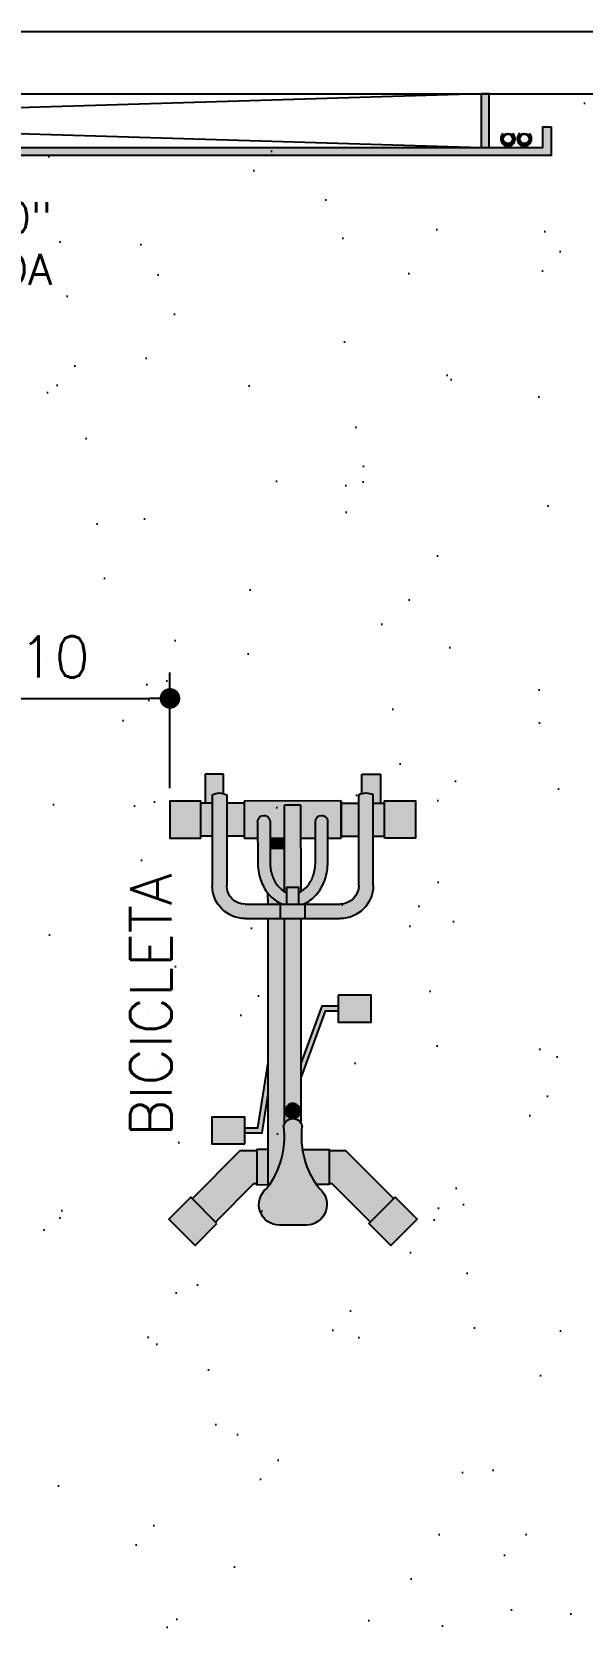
# Model space of a CAD drawing. Header units: inches. Extents: x -55 to 600, y -103 to 167.
# Drawn here: x 198.465 to 199.798, y -5.096 to -1.233 of the extents above; entities that cross this region are included whole.
import ezdxf

# ---------------------------------------------------------------- set-up
doc = ezdxf.new("R2010")
doc.units = ezdxf.units.IN
doc.header["$MEASUREMENT"] = 0
doc.set_wipeout_variables(frame=1)
for name, color, linetype in [('AI-Cotas', 12, 'Continuous'), ('AI-Hatch mob', 254, 'Continuous'), ('AI-Hatch piso', 252, 'Continuous'), ('AI-Mob', 2, 'Continuous'), ('AI-Pen 05', 5, 'Continuous'), ('AI-Piso', 1, 'Continuous'), ('AI-Produção', 1, 'Continuous'), ('AI-Texto acabamento', 1, 'Continuous')]:
    doc.layers.add(name, color=color, linetype=linetype)
doc.styles.add('RS100', font='romans.shx', dxfattribs={"height": 0.2})
doc.styles.add('RS50', font='romans.shx', dxfattribs={"height": 0.1})
doc.dimstyles.new('Cota 50', dxfattribs={"dimscale": 0.05, "dimtxt": 0.1, "dimasz": 1, "dimexe": 1.25, "dimexo": 0.625, "dimgap": 1, "dimtad": 1, "dimzin": 4, "dimdsep": 46, "dimtxsty": 'RS50', "dimblk": 'DOT', "dimcen": 0.1, "dimclrd": 12, "dimclre": 12, "dimclrt": 2, "dimadec": 0, "dimazin": 0, "dimtfac": 1, "dimtix": 1, "dimtmove": 0, "dimatfit": 3, "dimldrblk": 'DOT', "dimfxl": 1.25, "dimarcsym": 0})

# ---------------------------------------------------------------- blocks, each defined once
blk = doc.blocks.new('LÂMPADA T5-CORTE')
for p, q in [((-0.0045, 0), (-0.0045, -0.003)), ((-0.0045, 0), (-0.0045, -0.003)), ((0, 0), (0, -0.003)), ((0, 0), (0, -0.003)), ((-0.0153, -0.0317), (-0.0164, -0.0328)), ((-0.0155, -0.0337), (-0.0164, -0.0328)), ((-0.0144, -0.0326), (-0.0155, -0.0337)), ((-0.0096, -0.003), (-0.0096, -0.0047)), ((-0.0022, -0.003), (-0.0096, -0.003)), ((-0.0084, -0.0043), (-0.0084, -0.0055)), ((-0.0022, -0.0043), (-0.0084, -0.0043)), ((-0.0022, -0.003), (0.0052, -0.003)), ((-0.0022, -0.0043), (0.004, -0.0043)), ((0.004, -0.0043), (0.004, -0.0055)), ((0.0052, -0.003), (0.0052, -0.0047)), ((0.01, -0.0326), (0.0111, -0.0337)), ((0.0109, -0.0317), (0.0121, -0.0328)), ((0.0111, -0.0337), (0.0121, -0.0328))]:
    blk.add_line(p, q)
at = {"color": 253}
for p, q in [((0.0356, 0), (0.0356, -0.003)), ((0.0356, 0), (0.0356, -0.003)), ((0.0401, 0), (0.0401, -0.003)), ((0.0401, 0), (0.0401, -0.003)), ((0.0248, -0.0317), (0.0237, -0.0328)), ((0.0246, -0.0337), (0.0237, -0.0328)), ((0.0257, -0.0326), (0.0246, -0.0337)), ((0.0305, -0.003), (0.0305, -0.0047)), ((0.0379, -0.003), (0.0305, -0.003)), ((0.0317, -0.0043), (0.0317, -0.0055)), ((0.0379, -0.0043), (0.0317, -0.0043)), ((0.0379, -0.003), (0.0453, -0.003)), ((0.0379, -0.0043), (0.0441, -0.0043)), ((0.0441, -0.0043), (0.0441, -0.0055)), ((0.0453, -0.003), (0.0453, -0.0047)), ((0.0501, -0.0326), (0.0512, -0.0337)), ((0.051, -0.0317), (0.0521, -0.0328)), ((0.0512, -0.0337), (0.0521, -0.0328))]:
    blk.add_line(p, q, dxfattribs=at)
at = {"extrusion": (0, 0, -1)}
for radius in [0.0136, 0.0124, 0.0113]:
    blk.add_circle((0.0022, -0.0204), radius, dxfattribs=at)
at = {"color": 253, "extrusion": (0, 0, -1)}
for radius in [0.0136, 0.0124, 0.0113]:
    blk.add_circle((-0.0379, -0.0204), radius, dxfattribs=at)
at = {"extrusion": (0, 0, -1)}
for radius, start, end in [(0.0173, 319.096, 64.6642), (0.0161, 319.096, 67.4235), (0.0161, 112.5765, 220.904), (0.0173, 115.3358, 220.904)]:
    blk.add_arc((0.0022, -0.0204), radius, start, end, dxfattribs=at)
for centre, radius, start, end in [((-0.0153, -0.0317), 0.00124, 315, 40.904), ((-0.0022, 0.0032), 0.00834, 243.2214, 296.7786), ((0.0109, -0.0317), 0.00124, 139.096, 225)]:
    blk.add_arc(centre, radius, start, end)
at = {"color": 253, "extrusion": (0, 0, -1)}
for radius, start, end in [(0.0173, 319.096, 64.6642), (0.0161, 319.096, 67.4235), (0.0161, 112.5765, 220.904), (0.0173, 115.3358, 220.904)]:
    blk.add_arc((-0.0379, -0.0204), radius, start, end, dxfattribs=at)
at = {"color": 253}
for centre, radius, start, end in [((0.0248, -0.0317), 0.00124, 315, 40.904), ((0.0379, 0.0032), 0.00834, 243.2214, 296.7786), ((0.051, -0.0317), 0.00124, 139.096, 225)]:
    blk.add_arc(centre, radius, start, end, dxfattribs=at)
blk = doc.blocks.new('*U95')
blk.add_lwpolyline([(0.02, 0), (4.322, 0), (4.322, 0.13), (0.02, 0.13)], close=True)
at = {"layer": 'AI-Produção'}
blk.add_blockref('LÂMPADA T5-CORTE', (4.3892, 0.13), dxfattribs=at)
blk.add_wipeout([(0.02, 0), (4.322, 0), (4.322, 0.13), (0.02, 0.13)])
at = {"layer": 'AI-Hatch mob', "true_color": 0xd3bf96}
h = blk.add_hatch(color=9, dxfattribs=at)
h.paths.add_polyline_path([(0.02, 0.13), (0, 0.13), (0, 0), (0.02, 0)])
h.paths.add_polyline_path([(4.492, 0.08), (4.492, 0.15), (-0.15, 0.15), (-0.15, 0.08), (-0.13, 0.08), (-0.13, 0.13), (4.472, 0.13), (4.472, 0.08)])
h.paths.add_polyline_path([(4.322, 0.13), (4.342, 0.13), (4.342, 0), (4.322, 0)])
blk.add_lwpolyline([(4.492, 0.08), (4.492, 0.15), (-0.15, 0.15), (-0.15, 0.08), (-0.13, 0.08), (-0.13, 0.13), (4.472, 0.13), (4.472, 0.08), (4.492, 0.08)])
blk.add_lwpolyline([(4.322, 0.13), (4.342, 0.13), (4.342, 0), (4.322, 0)], close=True)
at = {"layer": 'AI-Produção'}
for p, q in [((0.02, 0), (4.322, 0.13)), ((4.322, 0), (0.02, 0.13))]:
    blk.add_line(p, q, dxfattribs=at)
blk = doc.blocks.new('sc2000')
at = {"layer": 'AI-Hatch mob', "ltscale": 3}
h = blk.add_hatch(color=31, dxfattribs=at)
h.paths.add_polyline_path([(-52.0181, 58.205), (-52.0831, 58.205), (-52.0831, 58.125), (-52.0181, 58.125)])
h.paths.add_polyline_path([(-52.313, 57.8984), (-52.378, 57.8984), (-52.378, 57.8184), (-52.313, 57.8184)])
h.paths.add_polyline_path([(-52.5607, 58.3157), (-52.6243, 58.2521), (-52.5713, 58.1991), (-52.5076, 58.2627)])
h.paths.add_polyline_path([(-52.5713, 57.8309), (-52.6243, 57.7779), (-52.5607, 57.7143), (-52.5076, 57.7673)])
h.paths.add_polyline_path([(-51.547, 57.7925), (-51.637, 57.7925), (-51.637, 57.7175), (-51.547, 57.7175)])
h.paths.add_polyline_path([(-51.547, 58.1325), (-51.637, 58.1325), (-51.637, 58.1), (-51.597, 58.1, -0.414214), (-51.582, 58.085, -0.414214), (-51.597, 58.07), (-51.637, 58.07), (-51.637, 58.035), (-51.557, 58.035), (-51.557, 57.995), (-51.637, 57.995), (-51.637, 57.96), (-51.597, 57.96, -0.414214), (-51.582, 57.945, -0.414214), (-51.597, 57.93), (-51.637, 57.93), (-51.637, 57.8975), (-51.547, 57.8975)])
h.paths.add_polyline_path([(-51.547, 58.3125), (-51.637, 58.3125), (-51.637, 58.2375), (-51.547, 58.2375)])
h.paths.add_polyline_path([(-51.482, 58.2275), (-51.552, 58.2275), (-51.552, 58.21), (-51.532, 58.21, -0.199474), (-51.5289, 58.1825), (-51.482, 58.1825)])
h.paths.add_polyline_path([(-51.482, 57.8475), (-51.5289, 57.8475, -0.199474), (-51.532, 57.82), (-51.552, 57.82), (-51.552, 57.8025), (-51.482, 57.8025)])
h = blk.add_hatch(color=254, dxfattribs=at)
h.paths.add_polyline_path([(-51.832, 57.985), (-51.832, 57.995), (-52.3286, 57.995, -0.087444), (-52.3361, 57.9923, 0.185248), (-52.4812, 57.955), (-51.832, 57.955)])
h.paths.add_polyline_path([(-51.832, 58.035), (-52.3286, 58.035, -0.269405), (-52.317, 58.015, -0.988484), (-52.2803, 58.0146, -0.99869), (-52.317, 58.0145, -0.263904), (-52.3286, 57.995), (-51.832, 57.995)])
h.paths.add_polyline_path([(-51.757, 58.03), (-51.797, 58.03), (-51.797, 58), (-51.757, 58)])
h.paths.add_polyline_path([(-51.557, 58.035), (-51.7663, 58.035, 0.011671), (-51.7677, 58.0326, 0.018802), (-51.7689, 58.03), (-51.757, 58.03), (-51.757, 58), (-51.7689, 58, 0.018802), (-51.7677, 57.9974, 0.011671), (-51.7663, 57.995), (-51.557, 57.995)])
h.paths.add_polyline_path([(-51.797, 58.13, -0.414214), (-51.752, 58.175), (-51.532, 58.175, 0.258865), (-51.532, 58.21), (-51.752, 58.21, 0.414214), (-51.832, 58.13), (-51.832, 58.045), (-51.797, 58.045)])
h.paths.add_polyline_path([(-51.797, 57.985), (-51.832, 57.985), (-51.832, 57.9, 0.414214), (-51.752, 57.82), (-51.532, 57.82, 0.258865), (-51.532, 57.855), (-51.752, 57.855, -0.414214), (-51.797, 57.9)])
h.paths.add_polyline_path([(-52.3945, 57.8875), (-52.3945, 57.9275), (-52.4745, 57.9275), (-52.4745, 57.9206), (-52.5677, 57.8274), (-52.5112, 57.7708)])
h.paths.add_polyline_path([(-52.5112, 58.2592), (-52.5677, 58.2026), (-52.4745, 58.1094), (-52.4745, 58.1025), (-52.3945, 58.1025), (-52.3945, 58.1425)])
h = blk.add_hatch(color=254, dxfattribs=at)
h.paths.add_polyline_path([(-52.392, 58.1025), (-52.477, 58.1025), (-52.477, 58.0721, 0.110511), (-52.392, 58.0388)])
h.paths.add_polyline_path([(-52.392, 57.955), (-52.477, 57.955), (-52.477, 57.9275), (-52.392, 57.9275)])
h.paths.add_polyline_path([(-52.1807, 57.955), (-52.2579, 57.955), (-52.3515, 57.9403), (-52.3515, 57.8984), (-52.3395, 57.8984), (-52.3395, 57.93)])
h.paths.add_polyline_path([(-52.0446, 58.085), (-52.0446, 58.125), (-52.0566, 58.125), (-52.0566, 58.0934), (-52.2154, 58.035), (-52.1807, 58.035)])
h.paths.add_polyline_path([(-51.582, 58.085, 0.414214), (-51.597, 58.1), (-51.6947, 58.1, 0.079466), (-51.7368, 58.0933, 0.088475), (-51.7706, 58.0751, 0.105141), (-51.7943, 58.0465, 0.023896), (-51.797, 58.0406), (-51.797, 58.03), (-51.7689, 58.03, -0.018802), (-51.7677, 58.0326, -0.105141), (-51.7519, 58.0516, -0.088475), (-51.7275, 58.0648, -0.079466), (-51.6947, 58.07), (-51.597, 58.07, 0.414214)])
h.paths.add_polyline_path([(-51.797, 58.045), (-51.832, 58.045), (-51.832, 57.985), (-51.797, 57.985)])
h.paths.add_polyline_path([(-51.552, 58.175), (-51.632, 58.175), (-51.632, 58.1325), (-51.552, 58.1325)])
h.paths.add_polyline_path([(-51.552, 58.2375), (-51.632, 58.2375), (-51.632, 58.21), (-51.552, 58.21)])
h.paths.add_polyline_path([(-51.552, 57.8975), (-51.632, 57.8975), (-51.632, 57.855), (-51.552, 57.855)])
h.paths.add_polyline_path([(-51.552, 57.82), (-51.632, 57.82), (-51.632, 57.7925), (-51.552, 57.7925)])
for color, points in [(31, [(-52.3361, 58.0377, -0.192811), (-52.4861, 58.0786, 0.71015), (-52.5752, 58.0475), (-52.5752, 57.9825, 0.71015), (-52.4861, 57.9514, -0.192811), (-52.3361, 57.9923, 0.359647), (-52.317, 58.0145, -0.006447), (-52.317, 58.015, 0.365458)]), (254, [(-52.317, 58.015, -0.005136), (-52.317, 58.0145, 0.99869), (-52.2803, 58.0146, 0.988484)]), (254, [(-51.597, 57.96), (-51.6947, 57.96, -0.079466), (-51.7275, 57.9652, -0.088475), (-51.7519, 57.9784, -0.105141), (-51.7677, 57.9974, -0.018802), (-51.7689, 58), (-51.797, 58), (-51.797, 57.9894, 0.023896), (-51.7943, 57.9835, 0.105141), (-51.7706, 57.9549, 0.088475), (-51.7368, 57.9367, 0.079466), (-51.6947, 57.93), (-51.597, 57.93, 0.414214), (-51.582, 57.945, 0.414214)]), (254, [(-51.637, 57.995), (-51.6617, 57.995), (-51.6617, 57.96), (-51.637, 57.96)])]:
    blk.add_hatch(color=color, dxfattribs=at).paths.add_polyline_path(points)
h = blk.add_hatch(color=254, dxfattribs=at)
h.paths.add_polyline_path([(-51.7943, 57.9835, -0.023896), (-51.797, 57.9894), (-51.797, 57.985), (-51.797, 57.955), (-51.7707, 57.955, -0.104668)])
h.paths.add_polyline_path([(-51.6617, 57.995), (-51.7663, 57.995, 0.093356), (-51.7519, 57.9784, 0.088475), (-51.7275, 57.9652, 0.079466), (-51.6947, 57.96), (-51.6617, 57.96)])
at = {"color": 0}
for p, q in [((-51.752, 58.21), (-51.532, 58.21)), ((-51.632, 58.21), (-51.632, 58.2375)), ((-51.552, 58.21), (-51.552, 58.2375)), ((-51.482, 58.2275), (-51.552, 58.2275)), ((-51.482, 58.1825), (-51.482, 58.2275)), ((-51.752, 58.175), (-51.532, 58.175)), ((-51.632, 58.1325), (-51.632, 58.175)), ((-51.552, 58.1325), (-51.552, 58.175)), ((-51.5289, 58.1825), (-51.482, 58.1825)), ((-51.637, 58.1325), (-51.547, 58.1325)), ((-51.547, 58.1325), (-51.637, 58.1325)), ((-51.637, 58.1), (-51.637, 58.1325)), ((-51.547, 58.1325), (-51.547, 57.8975)), ((-51.832, 58.045), (-51.832, 58.13)), ((-51.797, 58.045), (-51.797, 58.13)), ((-51.637, 58.035), (-51.637, 58.07)), ((-52.3286, 58.035), (-51.832, 58.035)), ((-51.832, 58.045), (-51.797, 58.045)), ((-51.832, 57.985), (-51.832, 58.045)), ((-51.797, 57.985), (-51.797, 58.045)), ((-51.7663, 58.035), (-51.557, 58.035)), ((-51.557, 58.035), (-51.557, 57.995)), ((-52.3286, 57.995), (-51.832, 57.995)), ((-51.832, 57.985), (-51.797, 57.985)), ((-51.832, 57.9), (-51.832, 57.985)), ((-51.797, 57.9), (-51.797, 57.985)), ((-51.7663, 57.995), (-51.557, 57.995)), ((-51.6617, 57.995), (-51.6617, 57.96)), ((-51.637, 57.96), (-51.637, 57.995)), ((-52.4812, 57.955), (-51.832, 57.955)), ((-51.797, 57.955), (-51.7707, 57.955)), ((-51.637, 57.8975), (-51.637, 57.93)), ((-51.547, 57.8975), (-51.637, 57.8975)), ((-51.632, 57.8975), (-51.632, 57.855)), ((-51.552, 57.8975), (-51.552, 57.855)), ((-51.532, 57.855), (-51.752, 57.855)), ((-51.5289, 57.8475), (-51.482, 57.8475)), ((-51.482, 57.8475), (-51.482, 57.8025)), ((-51.532, 57.82), (-51.752, 57.82)), ((-51.632, 57.82), (-51.632, 57.7925)), ((-51.552, 57.82), (-51.552, 57.7925)), ((-51.482, 57.8025), (-51.552, 57.8025))]:
    blk.add_line(p, q, dxfattribs=at)
for points in [[(-52.5713, 58.1991), (-52.5076, 58.2627), (-52.5607, 58.3157), (-52.6243, 58.2521)], [(-51.637, 58.2375), (-51.547, 58.2375), (-51.547, 58.3125), (-51.637, 58.3125)], [(-52.0181, 58.125), (-52.0831, 58.125), (-52.0831, 58.205), (-52.0181, 58.205)], [(-51.797, 58.03), (-51.757, 58.03), (-51.757, 58), (-51.797, 58)], [(-52.378, 57.8984), (-52.313, 57.8984), (-52.313, 57.8184), (-52.378, 57.8184)], [(-52.5713, 57.8309), (-52.5076, 57.7673), (-52.5607, 57.7143), (-52.6243, 57.7779)], [(-51.637, 57.7925), (-51.547, 57.7925), (-51.547, 57.7175), (-51.637, 57.7175)]]:
    blk.add_lwpolyline(points, close=True, dxfattribs=at)
for points in [[(-52.3945, 58.1025), (-52.3945, 58.1425), (-52.5112, 58.2592)], [(-52.4745, 58.1025), (-52.4745, 58.1094), (-52.5677, 58.2026)], [(-52.392, 58.0388), (-52.392, 58.1025), (-52.477, 58.1025), (-52.477, 58.0721)], [(-52.0566, 58.125), (-52.0566, 58.0934), (-52.2154, 58.035)], [(-52.0446, 58.125), (-52.0446, 58.085), (-52.1807, 58.035)], [(-52.5752, 58.0475), (-52.5752, 57.9825)], [(-52.392, 57.955), (-52.392, 57.9275), (-52.477, 57.9275), (-52.477, 57.955)], [(-52.3515, 57.8984), (-52.3515, 57.9403), (-52.2579, 57.955)], [(-52.3395, 57.8984), (-52.3395, 57.93), (-52.1807, 57.955)], [(-52.5677, 57.8274), (-52.4745, 57.9206), (-52.4745, 57.9275)], [(-52.5112, 57.7708), (-52.3945, 57.8875), (-52.3945, 57.9275)]]:
    blk.add_lwpolyline(points, dxfattribs=at)
for points in [[(-51.797, 58.0406, -0.023896), (-51.7943, 58.0465, -0.105141), (-51.7706, 58.0751, -0.088475), (-51.7368, 58.0933, -0.079466), (-51.6947, 58.1), (-51.597, 58.1)], [(-51.6897, 58.1), (-51.6897, 58.1, 0.079466)], [(-51.7689, 58.03, -0.018802), (-51.7677, 58.0326, -0.105141), (-51.7519, 58.0516, -0.088475), (-51.7275, 58.0648, -0.079466), (-51.6947, 58.07), (-51.597, 58.07)], [(-51.608, 58.07), (-51.608, 58.07, 0.021827)], [(-51.597, 57.93), (-51.6947, 57.93, -0.079466), (-51.7368, 57.9367, -0.088475), (-51.7706, 57.9549, -0.105141), (-51.7943, 57.9835, -0.023896), (-51.797, 57.9894, -0.120983)], [(-51.597, 57.96), (-51.6947, 57.96, -0.079466), (-51.7275, 57.9652, -0.088475), (-51.7519, 57.9784, -0.105141), (-51.7677, 57.9974, -0.018802), (-51.7689, 58, -0.120983)]]:
    blk.add_lwpolyline(points, format="xyb", dxfattribs=at)
blk.add_circle((-52.2986, 58.0146), 0.0183, dxfattribs=at)
for centre, radius, start, end in [((-51.752, 58.13), 0.08, 90, 180), ((-51.5635, 58.1925), 0.0361, 330.9734, 29.0266), ((-51.752, 58.13), 0.045, 90, 180), ((-52.5252, 58.0475), 0.05, 38.4781, 180), ((-51.597, 58.085), 0.015, 0, 90), ((-52.36, 58.2454), 0.2091, 232.9124, 276.5658), ((-51.597, 58.085), 0.015, 270, 0), ((-52.34, 58.015), 0.023, 279.699, 80.301), ((-52.5252, 57.9825), 0.05, 180, 321.5219), ((-52.36, 57.7846), 0.2091, 83.4342, 127.0876), ((-51.597, 57.945), 0.015, 0, 90), ((-51.597, 57.945), 0.015, 270, 0), ((-51.752, 57.9), 0.08, 180, 270), ((-51.752, 57.9), 0.045, 180, 270), ((-51.5635, 57.8375), 0.0361, 330.9734, 29.0266)]:
    blk.add_arc(centre, radius, start, end, dxfattribs=at)
blk = doc.blocks.new('_Dot')
at = {"color": 0, "linetype": 'ByBlock', "lineweight": -2}
blk.add_line((-0.5, 0), (-1, 0), dxfattribs=at)
at = {"color": 0, "linetype": 'ByBlock', "const_width": 0.5}
blk.add_lwpolyline([(-0.25, 0, 1), (0.25, 0, 1)], format="xyb", close=True, dxfattribs=at)
blk = doc.blocks.new('*D106')
at = {"layer": 'AI-Cotas', "color": 12, "lineweight": -2, "ltscale": 3, "transparency": 16777216}
for p, q in [((197.7005, -3.0672), (197.7005, -2.7868)), ((198.7993, -3.0672), (198.7993, -2.7868)), ((197.7505, -2.8493), (198.7493, -2.8493))]:
    blk.add_line(p, q, dxfattribs=at)
at = {"layer": 'DEFPOINTS', "color": 0, "ltscale": 3, "transparency": 16777216}
for p in [(198.7993, -2.8493), (197.7005, -3.0984), (198.7993, -3.0985)]:
    blk.add_point(p, dxfattribs=at)
at = {"layer": 'AI-Cotas', "color": 12, "lineweight": -2, "ltscale": 3, "transparency": 16777216, "xscale": 0.05, "yscale": 0.05, "zscale": 0.05, "rotation": 180}
blk.add_blockref('_Dot', (197.7005, -2.8493), dxfattribs=at)
at = {"layer": 'AI-Cotas', "color": 12, "lineweight": -2, "ltscale": 3, "transparency": 16777216, "xscale": 0.05, "yscale": 0.05, "zscale": 0.05}
blk.add_blockref('_Dot', (198.7993, -2.8493), dxfattribs=at)
at = {"layer": 'AI-Cotas', "color": 2, "ltscale": 3, "transparency": 16777216, "insert": (198.4552, -2.7486), "char_height": 0.1, "attachment_point": 5, "style": 'RS50'}
blk.add_mtext('1.10', dxfattribs=at)

msp = doc.modelspace()

# ---------------------------------------------------------------- hatches: boundary and pattern name
at = {"layer": 'AI-Hatch piso', "true_color": 0xd3bf96}
h = msp.add_hatch(dxfattribs=at)
h.set_pattern_fill('AR-SAND', color=9, scale=0.01, angle=90, style=0)
h.set_pattern_definition([(127.5, (210.64656, 101.05896), (-0.4894132, -0.0160003), [0, -0.38608, 0, -0.4318, 0, -0.41275]), (97.5, (210.64656, 101.05896), (-0.716825, 0.4495233), [0, -0.20828, 0, -0.34798, 0, -0.13335]), (57.5, (210.64656, 100.74654), (-0.0014372, 0.7909924), [0, -0.127, 0, -0.4572, 0, -0.5969]), (47.5, (210.64656, 100.74654), (-0.2229293, 0.7635565), [0, -0.0635, 0, -0.29972, 0, -0.3429])])
h.paths.add_polyline_path([(190.9274, -1.3834), (203.8774, -1.3834), (203.8774, -8.7834), (190.9274, -8.7834)])

# ---------------------------------------------------------------- linework, layer by layer
at = {"layer": 'AI-Piso'}
msp.add_lwpolyline([(190.9274, -1.3834), (203.8774, -1.3834), (203.8774, -8.7834), (190.9274, -8.7834)], close=True, dxfattribs=at)

# ---------------------------------------------------------------- block references
at = {"layer": 'AI-Mob', "xscale": -1, "rotation": 270.0341334568074}
msp.add_blockref('sc2000', (141.0511, 48.4144), dxfattribs=at)

# ---------------------------------------------------------------- texts
at = {"layer": 'AI-Texto acabamento', "insert": (198.5137, -1.6463), "char_height": 0.075, "width": 2.179218, "attachment_point": 3, "style": 'RS50'}
msp.add_mtext('LCD 50"\\PPAINEL COM ILUMINAÇÃO EMBUTIDA', dxfattribs=at)
at = {"layer": 'AI-Texto acabamento', "insert": (198.7028, -4.8395), "char_height": 0.1, "width": 2.541012, "attachment_point": 1, "rotation": 90, "style": 'RS100'}
msp.add_mtext('\\pi0.92765;BICICLETA', dxfattribs=at)

# ---------------------------------------------------------------- dimensions: what is measured, and where the dimension line sits
at = {"layer": 'AI-Cotas', "ltscale": 3}
dim = msp.add_linear_dim(base=(198.7993, -2.8493), p1=(197.7005, -3.0984), p2=(198.7993, -3.0985), dimstyle='Cota 50', override={"dimtmove": 1}, dxfattribs=at)
dim.commit()
dim.dimension.update_dxf_attribs({"geometry": '*D106', "text_midpoint": (198.4552, -2.8486), "dimtype": 160})

# ---------------------------------------------------------------- next in the draw order: block references
at = {"layer": 'AI-Mob', "xscale": -1, "rotation": 180}
msp.add_blockref('*U95', (195.2314, -1.3834), dxfattribs=at)

# ---------------------------------------------------------------- next in the draw order: linework, layer by layer
at = {"layer": 'AI-Pen 05'}
msp.add_lwpolyline([(190.7774, -1.9834), (190.9274, -1.9834), (190.9274, -1.3834), (203.8774, -1.3834), (203.8774, -1.9834), (204.0274, -1.9834), (204.0274, -1.2334), (190.7774, -1.2334), (190.7774, -1.9834)], dxfattribs=at)

doc.saveas('drawing.dxf')
